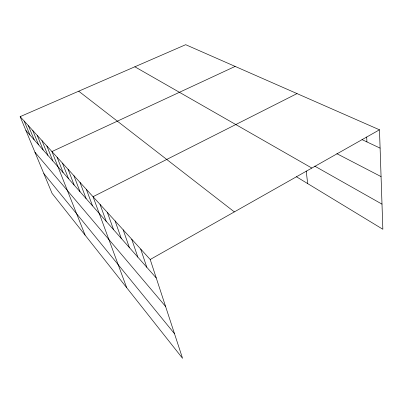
<?xml version="1.0" encoding="UTF-8"?>
<svg xmlns="http://www.w3.org/2000/svg" width="403" height="403" viewBox="0 0 403 403"><rect width="100%" height="100%" fill="white"/><g stroke="black" fill="none" stroke-linecap="round" stroke-linejoin="round"><path stroke-width="0.6" d="M379.48 129.806L185.687 44.693L20.15 116.643L150.208 259.497L379.48 129.806L382.85 229.262L296.412 176.751M297.031 93.597L93.038 196.699L126.703 287.712M235.145 66.414L51.937 151.558L85.104 235.13M362.005 139.614L380.1 148.128M336.832 153.664L381.067 176.605M314.693 166.096L381.999 204.14M134.854 66.787L311.851 168.061M78.711 91.189L234.36 211.897M25.893 130.451L156.258 277.979M34.94 152.203L165.578 306.456M43.826 173.567L174.494 333.699M20.15 116.643L52.063 193.359L182.549 358.307L150.208 259.497M24.19 121.081L29.978 135.07M28.381 125.686L34.21 139.861M32.734 130.466L38.602 144.833M37.252 135.428L43.166 149.997M41.952 140.592L47.907 155.362M46.844 145.967L52.833 160.938M57.085 157.215L63.145 172.61M62.45 163.109L68.54 178.715M68.047 169.25L74.162 185.078M73.885 175.663L80.026 191.712M79.98 182.363L86.146 198.639M86.358 189.37L92.539 205.873M100.03 204.381L106.231 221.363M107.369 212.441L113.565 229.665M115.077 220.909L121.263 238.38M123.177 229.811L129.348 247.528M131.71 239.181L137.856 257.154M140.707 249.064L146.813 267.29M306.194 171.018L307.68 183.597M366.69 136.96L366.926 141.932"/></g></svg>
